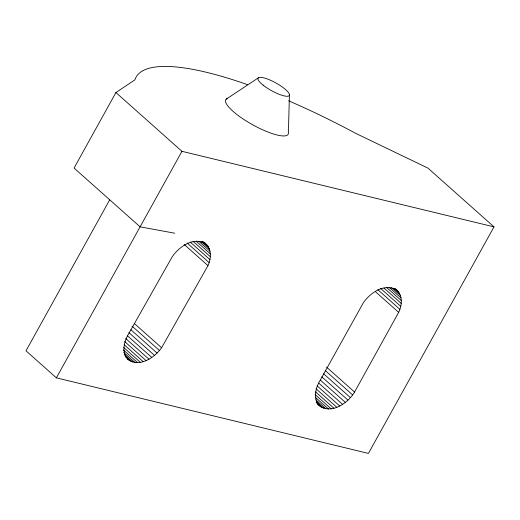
<?xml version="1.0" encoding="UTF-8"?>
<svg xmlns="http://www.w3.org/2000/svg" width="520" height="520" viewBox="0 0 520 520"><rect width="100%" height="100%" fill="white"/><g stroke="black" fill="none" stroke-linecap="round" stroke-linejoin="round"><path stroke-width="0.78" d="M127.374 358.852C138.678 368.381 154.59 357.793 161.597 347.75L207.968 265.61C211.738 257.842 211.672 246.799 203.431 241.885M289.425 94.608L288.405 132.613A35.653 8.873 29 0 1 252.194 124.508A35.653 8.873 29 0 1 227.37 98.475M317.278 403.774C329.011 416.13 347.692 403.839 354.562 392.041L398.671 312.358C402.363 304.896 402.968 294.079 395.278 288.88M247.559 84.676A230.861 57.415 29 0 0 134.907 79.859L115.915 92.553L74.055 168.064L140.095 226.831L174.798 233.227M109.713 199.797L26 350.818L56.381 377.851L368.433 453.414L494 226.876L427.96 168.116L355.563 133.289A230.861 57.415 29 0 0 288.646 100.828M56.381 377.851L181.955 151.32L494 226.876M226.219 99.151L258.329 77.877M206.928 244.972C195.15 235.339 179.114 246.402 172.133 256.932L128.369 334.301C123.858 341.783 121.134 353.327 128.564 359.912M396.468 289.939C384.228 283.01 370.454 292.663 363.402 302.673L318.753 382.85C315.172 389.851 313.397 399.841 319.657 405.893M394.55 288.314L398.125 291.493M394.101 288.6L399.464 293.371M391.521 287.586L400.452 295.542M389.168 287.365L401.089 297.967M386.451 287.352L401.343 300.606M383.949 288.034L401.226 303.413M380.484 288.314L400.738 306.339M377.839 289.725L399.88 309.335M375.434 291.681L398.671 312.358M115.915 92.553L181.955 151.32M202.963 242.021L208.325 246.792M202.026 241.274L203.222 242.339M201.039 241.494L209.378 248.917M198.75 241.228L210.073 251.303M196.099 241.183L210.392 253.903M193.063 241.312L210.34 256.685M190.255 242.106L209.917 259.597M187.077 242.97L209.118 262.587M326.56 367.126L354.562 392.041M184.139 244.4L207.968 265.61M325.195 370.507L352.606 394.894M323.577 373.737L350.389 397.599M321.737 376.772L347.945 400.094M320.307 380.094L345.332 402.356M318.747 383.13L342.582 404.339M317.103 385.86L339.742 406.003M316.017 388.772L336.869 407.322M315.53 391.846L334.003 408.278M315.107 394.543L331.195 408.856M315.387 397.378L328.497 409.038M315.822 399.815L325.949 408.831M316.453 401.863L323.603 408.226M316.134 402.474L321.497 407.245M134.192 323.362L161.597 347.75M132.041 326.105L159.445 350.493M130.852 329.726L157.066 353.054M128.876 332.586L154.492 355.381M127.348 335.706L151.775 357.442M125.723 338.52L148.954 359.197M124.638 341.529L146.081 360.613M124.144 344.708L143.208 361.673M123.702 347.51L140.381 362.356M123.351 349.921L137.651 362.642M123.741 352.469L135.057 362.538M124.312 354.621L132.652 362.043M125.71 356.922L130.475 361.16M263.075 85.091A17.829 4.433 29 0 0 289.068 95.732A17.829 4.433 29 0 0 268.957 79.593A17.829 4.433 29 0 0 263.075 85.091"/></g></svg>
